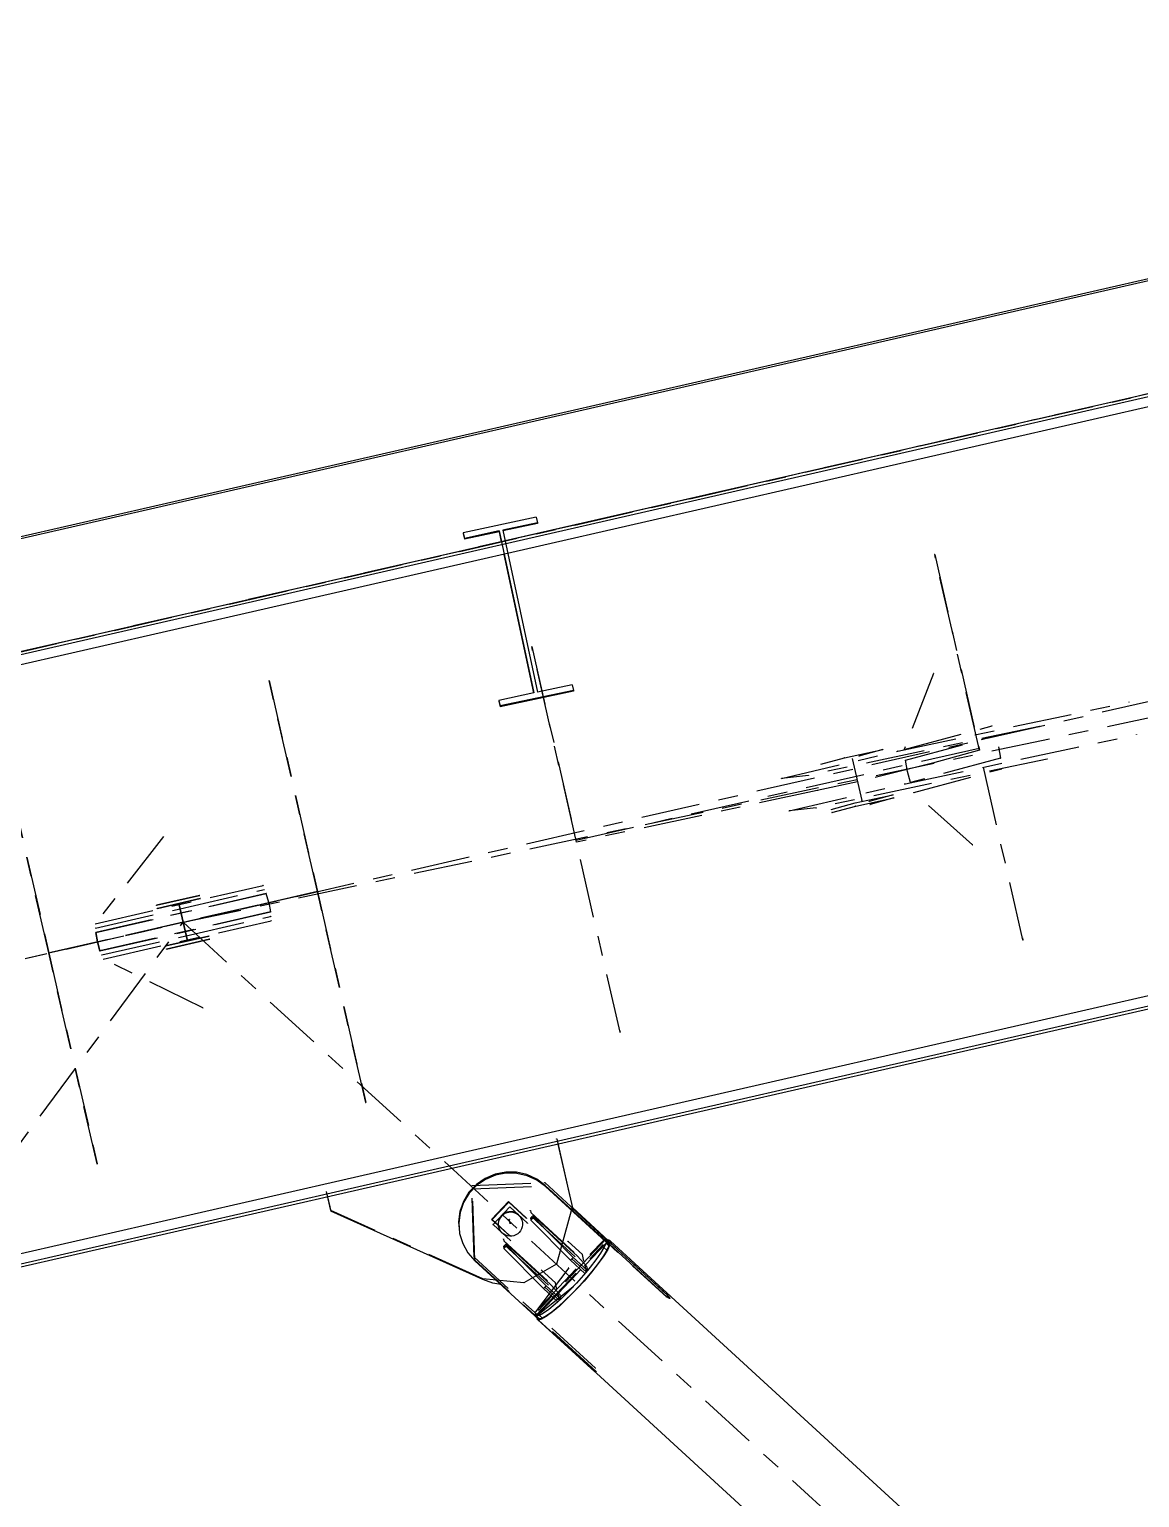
# Model space of a CAD drawing. Header units: millimetres. Extents: x 2368 to 8313, y 7493 to 11698.
# Drawn here: x 3732.8 to 3789.2, y 11277.5 to 11352.2 of the extents above; entities that cross this region are included whole.
import ezdxf

# ---------------------------------------------------------------- set-up
doc = ezdxf.new("R2010")
doc.units = ezdxf.units.MM
doc.linetypes.add('XKITLINE00', pattern=[0])
doc.linetypes.add('XKITLINE03', pattern=[6, 3, -1, 1, -1])

msp = doc.modelspace()

# ---------------------------------------------------------------- linework, layer by layer
at = {"color": 8, "linetype": 'XKITLINE00'}
for p, q in [((3844.9988, 11352.1572), (3519.4171, 11277.6421)), ((3845.0211, 11352.0597), (3519.4394, 11277.5446)), ((3846.3036, 11346.4563), (3520.7218, 11271.9411)), ((3846.4162, 11345.9641), (3520.8344, 11271.449)), ((3814.1399, 11339.2472), (3756.9442, 11326.157)), ((3758.5323, 11327.3677), (3754.8162, 11326.5736)), ((3758.5323, 11327.3677), (3758.5933, 11327.0821)), ((3754.8162, 11326.5736), (3754.8772, 11326.288)), ((3754.8162, 11326.5736), (3754.8162, 11326.5324)), ((3754.8246, 11326.5342), (3754.8162, 11326.5324)), ((3754.8162, 11326.5324), (3754.8772, 11326.2469)), ((3756.6434, 11326.6654), (3754.8772, 11326.288)), ((3756.6434, 11326.6242), (3754.8772, 11326.2469)), ((3756.6434, 11326.6654), (3758.4017, 11318.4338)), ((3756.6434, 11326.6654), (3756.6434, 11326.6242)), ((3756.6434, 11326.6242), (3756.7526, 11326.1131)), ((3758.5933, 11327.0821), (3756.8272, 11326.7047)), ((3756.8272, 11326.7047), (3758.5856, 11318.4731)), ((3758.5933, 11327.0407), (3756.8356, 11326.6652)), ((3758.5933, 11327.0821), (3758.5933, 11327.0407)), ((3756.7609, 11326.115), (3698.3946, 11312.7569)), ((3754.8772, 11326.288), (3754.8772, 11326.2469)), ((3756.8891, 11325.4743), (3758.3938, 11318.4322)), ((3758.4017, 11318.4338), (3756.6356, 11318.0565)), ((3760.4127, 11318.5649), (3756.6966, 11317.7709)), ((3760.4127, 11318.5262), (3756.6966, 11317.7324)), ((3760.3517, 11318.8505), (3758.5856, 11318.4731)), ((3760.3517, 11318.8505), (3760.4127, 11318.5649)), ((3760.4127, 11318.5649), (3760.4127, 11318.5262)), ((3852.9248, 11317.5259), (3527.3431, 11243.0107)), ((3756.6356, 11318.0565), (3756.6966, 11317.7709)), ((3756.6356, 11318.0565), (3756.6356, 11318.0179)), ((3756.6434, 11318.0196), (3756.6356, 11318.0179)), ((3756.6356, 11318.0179), (3756.6966, 11317.7324)), ((3756.6966, 11317.7709), (3756.6966, 11317.7324)), ((3853.0375, 11317.0337), (3527.4557, 11242.5185)), ((3853.0706, 11316.8891), (3610.9049, 11261.4652)), ((3759.6272, 11295.5029), (3760.3688, 11292.2626)), ((3755.9339, 11293.7649), (3755.4844, 11293.4543)), ((3755.9461, 11293.7096), (3755.4966, 11293.399)), ((3756.4384, 11293.9773), (3755.9339, 11293.7649)), ((3756.4506, 11293.9219), (3755.9461, 11293.7096)), ((3756.976, 11294.0821), (3756.4384, 11293.9773)), ((3756.9882, 11294.0268), (3756.4506, 11293.9219)), ((3757.5231, 11294.0749), (3756.976, 11294.0821)), ((3757.5353, 11294.0196), (3756.9882, 11294.0268)), ((3758.056, 11293.9559), (3757.5231, 11294.0749)), ((3758.0681, 11293.9006), (3757.5353, 11294.0196)), ((3758.5511, 11293.7304), (3758.056, 11293.9559)), ((3758.5633, 11293.6751), (3758.0681, 11293.9006)), ((3758.5511, 11293.7304), (3758.5633, 11293.6751)), ((3758.987, 11293.4082), (3758.5511, 11293.7304)), ((3758.9992, 11293.3528), (3758.5633, 11293.6751)), ((3747.9296, 11292.8257), (3748.0962, 11292.098)), ((3755.1098, 11293.0591), (3754.8262, 11292.5966)), ((3755.122, 11293.0038), (3754.8384, 11292.5413)), ((3755.4844, 11293.4543), (3755.1098, 11293.0591)), ((3755.4966, 11293.399), (3755.122, 11293.0038)), ((3758.987, 11293.4082), (3758.9992, 11293.3528)), ((3762.2721, 11290.3978), (3758.987, 11293.4082)), ((3762.2474, 11290.3763), (3758.9992, 11293.3528)), ((3755.819, 11288.6239), (3748.0962, 11292.098)), ((3754.6462, 11292.0869), (3754.5776, 11291.5523)), ((3754.8262, 11292.5966), (3754.6462, 11292.0869)), ((3754.8384, 11292.5413), (3754.6584, 11292.0316)), ((3757.1337, 11292.067), (3757.028, 11292.0445)), ((3757.2416, 11292.0711), (3757.1337, 11292.067)), ((3757.3485, 11292.0568), (3757.2416, 11292.0711)), ((3762.1987, 11290.5975), (3760.3654, 11292.2775)), ((3760.3688, 11292.2626), (3760.3874, 11292.1249)), ((3762.0675, 11290.6736), (3760.3738, 11292.2256)), ((3754.5776, 11291.5523), (3754.6233, 11291.0162)), ((3754.6584, 11292.0316), (3754.5897, 11291.497)), ((3754.5897, 11291.497), (3754.6355, 11290.9609)), ((3756.6039, 11291.5971), (3756.5885, 11291.4919)), ((3756.5885, 11291.4919), (3756.5919, 11291.3857)), ((3756.6104, 11291.5676), (3756.595, 11291.4624)), ((3756.595, 11291.4624), (3756.5984, 11291.3562)), ((3756.5984, 11291.3562), (3756.6204, 11291.2524)), ((3756.6376, 11291.6983), (3756.6039, 11291.5971)), ((3756.6441, 11291.6688), (3756.6104, 11291.5676)), ((3756.6887, 11291.7923), (3756.6376, 11291.6983)), ((3756.6952, 11291.7628), (3756.6441, 11291.6688)), ((3756.7555, 11291.8762), (3756.6887, 11291.7923)), ((3756.762, 11291.8467), (3756.6952, 11291.7628)), ((3756.836, 11291.9476), (3756.7555, 11291.8762)), ((3756.7555, 11291.8762), (3756.762, 11291.8467)), ((3756.8425, 11291.9181), (3756.762, 11291.8467)), ((3756.9277, 11292.0043), (3756.836, 11291.9476)), ((3756.9342, 11291.9748), (3756.8425, 11291.9181)), ((3757.028, 11292.0445), (3756.9277, 11292.0043)), ((3757.0345, 11292.015), (3756.9342, 11291.9748)), ((3757.1402, 11292.0375), (3757.0345, 11292.015)), ((3757.2481, 11292.0416), (3757.1402, 11292.0375)), ((3757.355, 11292.0273), (3757.2481, 11292.0416)), ((3757.4511, 11292.0243), (3757.3485, 11292.0568)), ((3757.4576, 11291.9948), (3757.355, 11292.0273)), ((3757.5463, 11291.9749), (3757.4511, 11292.0243)), ((3757.5528, 11291.9454), (3757.4576, 11291.9948)), ((3757.6311, 11291.9098), (3757.5463, 11291.9749)), ((3757.6376, 11291.8803), (3757.5528, 11291.9454)), ((3757.6311, 11291.9098), (3757.6376, 11291.8803)), ((3757.6311, 11291.9098), (3757.7031, 11291.8311)), ((3757.6376, 11291.8803), (3757.7096, 11291.8016)), ((3757.7031, 11291.8311), (3757.76, 11291.7413)), ((3757.7096, 11291.8016), (3757.7665, 11291.7118)), ((3757.76, 11291.7413), (3757.8001, 11291.643)), ((3757.7665, 11291.7118), (3757.8066, 11291.6135)), ((3757.8001, 11291.643), (3757.8066, 11291.6135)), ((3757.8066, 11291.6135), (3757.8286, 11291.5097)), ((3757.832, 11291.4035), (3757.8166, 11291.2983)), ((3757.8286, 11291.5097), (3757.832, 11291.4035)), ((3758.3673, 11291.8824), (3758.2305, 11291.7381)), ((3758.2305, 11291.7381), (3758.2508, 11291.6459)), ((3758.3876, 11291.7902), (3758.2508, 11291.6459)), ((3758.2508, 11291.6459), (3760.2701, 11289.6043)), ((3760.6251, 11289.8135), (3758.3673, 11291.8824)), ((3758.3673, 11291.8824), (3758.3876, 11291.7902)), ((3758.3876, 11291.7902), (3760.4069, 11289.7486)), ((3754.6233, 11291.0162), (3754.6355, 11290.9609)), ((3754.6355, 11290.9609), (3754.7936, 11290.4467)), ((3756.6204, 11291.2524), (3756.6605, 11291.1541)), ((3756.6605, 11291.1541), (3756.7174, 11291.0643)), ((3756.7174, 11291.0643), (3756.7894, 11290.9856)), ((3756.8742, 11290.9205), (3756.7894, 11290.9856)), ((3756.9694, 11290.8711), (3756.8742, 11290.9205)), ((3757.072, 11290.8386), (3756.9694, 11290.8711)), ((3757.1789, 11290.8243), (3757.072, 11290.8386)), ((3757.2868, 11290.8284), (3757.1789, 11290.8243)), ((3757.3925, 11290.8509), (3757.2868, 11290.8284)), ((3757.4928, 11290.8911), (3757.3925, 11290.8509)), ((3757.5845, 11290.9478), (3757.4928, 11290.8911)), ((3757.6651, 11291.0192), (3757.5845, 11290.9478)), ((3757.7318, 11291.1031), (3757.6651, 11291.0192)), ((3757.7829, 11291.1971), (3757.7318, 11291.1031)), ((3757.8166, 11291.2983), (3757.7829, 11291.1971)), ((3762.0763, 11290.6828), (3762.0227, 11290.6263)), ((3762.222, 11290.5494), (3762.0763, 11290.6828)), ((3762.0763, 11290.6828), (3762.0897, 11290.6652)), ((3762.0991, 11290.5796), (3762.0888, 11290.5688)), ((3762.2353, 11290.5317), (3762.0897, 11290.6652)), ((3762.0897, 11290.6652), (3762.0979, 11290.642)), ((3762.0979, 11290.642), (3762.1011, 11290.6135)), ((3762.1011, 11290.6135), (3762.0991, 11290.5796)), ((3762.2447, 11290.4461), (3762.0991, 11290.5796)), ((3762.2467, 11290.48), (3762.1011, 11290.6135)), ((3762.2233, 11290.628), (3762.1775, 11290.6169)), ((3762.2233, 11290.628), (3762.1979, 11290.6012)), ((3762.1987, 11290.5975), (3762.2024, 11290.5808)), ((3762.2288, 11290.5566), (3762.2024, 11290.5808)), ((3762.2654, 11290.5951), (3762.222, 11290.5494)), ((3762.2625, 11290.5921), (3762.2233, 11290.628)), ((3762.2983, 11290.5663), (3762.2654, 11290.5951)), ((3754.7936, 11290.4467), (3755.0572, 11289.9769)), ((3755.0572, 11289.9769), (3755.4148, 11289.5721)), ((3756.9992, 11290.4393), (3756.8624, 11290.295)), ((3756.8624, 11290.295), (3756.8827, 11290.2029)), ((3757.0195, 11290.3472), (3756.8827, 11290.2029)), ((3756.8827, 11290.2029), (3758.902, 11288.1612)), ((3759.257, 11288.3704), (3756.9992, 11290.4393)), ((3756.9992, 11290.4393), (3757.0195, 11290.3472)), ((3757.0195, 11290.3472), (3759.0388, 11288.3055)), ((3762.0726, 11290.4745), (3761.0255, 11289.3699)), ((3761.7966, 11289.9613), (3761.5596, 11289.621)), ((3761.9601, 11289.8227), (3761.6819, 11289.4311)), ((3761.9422, 11289.8278), (3761.7053, 11289.4875)), ((3761.97, 11290.2498), (3761.7966, 11289.9613)), ((3762.1157, 11290.1163), (3761.9422, 11289.8278)), ((3762.1615, 11290.1528), (3761.9601, 11289.8227)), ((3762.0726, 11290.4745), (3761.97, 11290.2498)), ((3762.1157, 11290.1163), (3761.97, 11290.2498)), ((3762.2183, 11290.341), (3762.0726, 11290.4745)), ((3762.2183, 11290.341), (3762.1157, 11290.1163)), ((3762.2737, 11290.3994), (3762.1615, 11290.1528)), ((3762.2474, 11290.3763), (3762.216, 11290.3431)), ((3762.2737, 11290.3994), (3762.2183, 11290.341)), ((3762.222, 11290.5494), (3762.2353, 11290.5317)), ((3762.2881, 11290.4919), (3762.2344, 11290.4353)), ((3762.2447, 11290.4461), (3762.2344, 11290.4353)), ((3762.2353, 11290.5317), (3762.2436, 11290.5085)), ((3762.2436, 11290.5085), (3762.2467, 11290.48)), ((3762.2438, 11290.3929), (3762.2474, 11290.3763)), ((3762.2565, 11290.3813), (3762.2438, 11290.3929)), ((3762.2467, 11290.48), (3762.2447, 11290.4461)), ((3765.1869, 11287.7298), (3762.2737, 11290.3994)), ((3762.2983, 11290.5663), (3762.2881, 11290.4919)), ((3765.2013, 11287.8223), (3762.2881, 11290.4919)), ((3812.216, 11244.8236), (3762.2983, 11290.5663)), ((3758.663, 11286.5955), (3755.4148, 11289.5721)), ((3760.7932, 11289.1249), (3759.6574, 11287.9269)), ((3760.4069, 11289.7486), (3760.2701, 11289.6043)), ((3760.9984, 11288.9369), (3760.2701, 11289.6043)), ((3761.1352, 11289.0812), (3760.4069, 11289.7486)), ((3760.6251, 11289.8135), (3761.0864, 11289.3024)), ((3761.1352, 11289.0812), (3760.9984, 11288.9369)), ((3761.4148, 11289.1098), (3761.083, 11288.7105)), ((3761.0864, 11289.3024), (3761.1352, 11289.0812)), ((3761.2691, 11289.2433), (3761.135, 11289.0819)), ((3761.5596, 11289.621), (3761.2691, 11289.2433)), ((3761.6819, 11289.4311), (3761.3411, 11288.9977)), ((3761.7053, 11289.4875), (3761.4148, 11289.1098)), ((3756.3256, 11288.4444), (3755.819, 11288.6239)), ((3756.7223, 11288.3739), (3756.3256, 11288.4444)), ((3759.257, 11288.3704), (3759.7183, 11287.8594)), ((3760.5781, 11288.4399), (3760.2065, 11288.048)), ((3760.9546, 11288.5441), (3760.5418, 11288.0932)), ((3760.9373, 11288.844), (3760.5781, 11288.4399)), ((3761.083, 11288.7105), (3760.7237, 11288.3064)), ((3761.129, 11289.0746), (3760.9373, 11288.844)), ((3761.3411, 11288.9977), (3760.9546, 11288.5441)), ((3759.4251, 11287.6818), (3758.5482, 11286.7569)), ((3759.0388, 11288.3055), (3758.902, 11288.1612)), ((3759.6303, 11287.4938), (3758.902, 11288.1612)), ((3759.7671, 11287.6381), (3759.0388, 11288.3055)), ((3759.7671, 11287.6381), (3759.6303, 11287.4938)), ((3759.8383, 11287.6848), (3759.6365, 11287.5004)), ((3759.7183, 11287.8594), (3759.7671, 11287.6381)), ((3760.1235, 11287.6675), (3759.7205, 11287.2884)), ((3760.2065, 11288.048), (3759.8383, 11287.6848)), ((3760.3522, 11287.9146), (3759.984, 11287.5513)), ((3760.5418, 11288.0932), (3760.1235, 11287.6675)), ((3760.7237, 11288.3064), (3760.3522, 11287.9146)), ((3765.2013, 11287.8223), (3765.1477, 11287.7658)), ((3765.2393, 11287.785), (3765.1869, 11287.7298)), ((3765.2277, 11287.7003), (3765.1869, 11287.7298)), ((3765.2393, 11287.785), (3765.2013, 11287.8223)), ((3765.2629, 11287.6739), (3765.2277, 11287.7003)), ((3765.2393, 11287.785), (3765.2729, 11287.747)), ((3765.2917, 11287.6588), (3765.2629, 11287.6739)), ((3765.2729, 11287.747), (3765.2989, 11287.7119)), ((3765.311, 11287.6553), (3765.2917, 11287.6588)), ((3765.2989, 11287.7119), (3765.3148, 11287.6832)), ((3765.319, 11287.6637), (3765.311, 11287.6553)), ((3765.3148, 11287.6832), (3765.319, 11287.6637)), ((3758.9036, 11286.9098), (3758.6924, 11286.7927)), ((3759.1729, 11287.1035), (3758.9036, 11286.9098)), ((3759.3533, 11286.9749), (3759.04, 11286.7427)), ((3759.3185, 11286.97), (3759.0493, 11286.7764)), ((3759.4889, 11287.3655), (3759.1729, 11287.1035)), ((3759.6345, 11287.232), (3759.3185, 11286.97)), ((3759.7205, 11287.2884), (3759.3533, 11286.9749)), ((3759.6298, 11287.4943), (3759.4889, 11287.3655)), ((3759.984, 11287.5513), (3759.6345, 11287.232)), ((3758.6924, 11286.7927), (3758.5482, 11286.7569)), ((3758.6938, 11286.6234), (3758.5482, 11286.7569)), ((3758.5707, 11286.6801), (3758.5634, 11286.6267)), ((3758.5964, 11286.5979), (3758.5634, 11286.6267)), ((3758.6262, 11286.6293), (3758.5964, 11286.5979)), ((3761.5096, 11283.9283), (3758.5964, 11286.5979)), ((3758.6938, 11286.6234), (3758.6384, 11286.565)), ((3758.7965, 11286.6034), (3758.6384, 11286.565)), ((3761.5517, 11283.8954), (3758.6384, 11286.565)), ((3758.6915, 11286.6255), (3758.663, 11286.5955)), ((3758.6721, 11286.6005), (3758.6698, 11286.6026)), ((3758.8381, 11286.6592), (3758.6924, 11286.7927)), ((3758.8381, 11286.6592), (3758.6938, 11286.6234)), ((3759.04, 11286.7427), (3758.7965, 11286.6034)), ((3759.0493, 11286.7764), (3758.8381, 11286.6592)), ((3761.5125, 11283.9313), (3761.5096, 11283.9283)), ((3761.5488, 11283.8924), (3761.5096, 11283.9283)), ((3761.5496, 11283.8932), (3761.5488, 11283.8924)), ((3761.5862, 11283.8583), (3761.5488, 11283.8924)), ((3761.5517, 11283.8954), (3761.5864, 11283.8595)), ((3805.5311, 11243.5874), (3761.5854, 11283.8575)), ((3805.5311, 11243.5873), (3761.5854, 11283.8574))]:
    msp.add_line(p, q, dxfattribs=at)
at = {"color": 8, "linetype": 'XKITLINE03'}
for p, q in [((3520.6886, 11272.0857), (3846.2704, 11346.6009)), ((3846.2705, 11346.6009), (3520.6887, 11272.0857)), ((3740.5881, 11306.7796), (3904.5882, 11341.528)), ((3524.0887, 11257.2298), (3849.6704, 11331.745)), ((3524.0888, 11257.2298), (3849.6705, 11331.745)), ((3778.7941, 11325.3711), (3778.7713, 11325.4709)), ((3778.7713, 11325.4709), (3781.0229, 11315.633)), ((3781.0457, 11315.5331), (3778.7941, 11325.3711)), ((3758.3234, 11320.686), (3758.3006, 11320.7859)), ((3758.3006, 11320.7859), (3760.5522, 11310.9479)), ((3760.575, 11310.848), (3758.3234, 11320.686)), ((3744.9576, 11319.0643), (3744.9576, 11319.0643)), ((3744.9576, 11319.0643), (3747.4117, 11308.3416)), ((3747.4117, 11308.3414), (3744.9576, 11319.0641)), ((3744.9576, 11319.0641), (3744.9576, 11319.0641)), ((3744.9576, 11319.0641), (3747.4117, 11308.3414)), ((3778.705, 11319.4229), (3777.2179, 11315.551)), ((3758.5547, 11318.1293), (3758.5547, 11318.1679)), ((3776.9056, 11315.4793), (3788.647, 11317.9671)), ((3784.1035, 11316.7318), (3772.3622, 11314.2441)), ((3777.2179, 11315.551), (3781.6863, 11316.7658)), ((3731.3104, 11315.9409), (3733.7645, 11305.2182)), ((3733.7645, 11305.218), (3731.3104, 11315.9407)), ((3731.3104, 11315.9407), (3733.7645, 11305.218)), ((3777.2843, 11315.0101), (3781.8609, 11316.2544)), ((3777.2848, 11313.8227), (3789.0261, 11316.3105)), ((3760.552, 11310.9484), (3781.0228, 11315.6335)), ((3770.9957, 11314.0908), (3776.9056, 11315.4793)), ((3774.197, 11315.1425), (3776.1318, 11315.5525)), ((3776.1318, 11315.5525), (3774.9236, 11315.224)), ((3781.0456, 11315.5336), (3778.6614, 11314.8595)), ((3781.0228, 11315.6335), (3781.0456, 11315.5336)), ((3783.2547, 11305.8816), (3781.0457, 11315.5331)), ((3782.0098, 11315.6945), (3782.1195, 11315.1239)), ((3784.4827, 11315.0752), (3772.7413, 11312.5874)), ((3772.9888, 11314.814), (3774.197, 11315.1425)), ((3774.5781, 11315.1053), (3775.0688, 11312.9614)), ((3778.6614, 11314.8595), (3774.8486, 11313.9235)), ((3777.394, 11314.4396), (3777.2843, 11315.0101)), ((3782.1195, 11315.1239), (3777.543, 11313.8797)), ((3777.7175, 11313.3682), (3782.1858, 11314.583)), ((3772.3622, 11314.2441), (3770.9957, 11314.0908)), ((3771.3749, 11312.4342), (3777.2848, 11313.8227)), ((3774.8486, 11313.9235), (3772.8037, 11313.4695)), ((3777.543, 11313.8797), (3777.394, 11314.4396)), ((3772.8037, 11313.4695), (3760.5749, 11310.8485)), ((3774.7233, 11312.8427), (3776.6581, 11313.2527)), ((3774.759, 11312.6868), (3776.6938, 11313.0968)), ((3776.6581, 11313.2527), (3775.45, 11312.9242)), ((3776.6938, 11313.0968), (3775.4857, 11312.7683)), ((3780.6988, 11310.7111), (3777.7175, 11313.3682)), ((3772.7413, 11312.5874), (3771.3749, 11312.4342)), ((3773.5151, 11312.5143), (3774.7233, 11312.8427)), ((3773.5508, 11312.3584), (3774.759, 11312.6868)), ((3739.5908, 11311.1372), (3736.119, 11306.7008)), ((3739.5908, 11311.1371), (3736.119, 11306.7007)), ((3762.7839, 11301.1965), (3760.575, 11310.848)), ((3736.119, 11306.7008), (3744.6468, 11308.6525)), ((3736.119, 11306.7007), (3744.6468, 11308.6524)), ((3733.7645, 11305.2182), (3747.4117, 11308.3416)), ((3733.7645, 11305.218), (3747.4117, 11308.3414)), ((3744.813, 11308.2392), (3736.1491, 11306.2563)), ((3736.1491, 11306.2562), (3744.8132, 11308.2391)), ((3739.242, 11307.6413), (3741.4255, 11308.141)), ((3741.4255, 11308.141), (3739.242, 11307.6413)), ((3739.2777, 11307.4853), (3741.4612, 11307.985)), ((3741.4612, 11307.985), (3739.2777, 11307.4853)), ((3739.2777, 11307.4851), (3741.4612, 11307.9849)), ((3741.4612, 11307.9849), (3739.2777, 11307.4851)), ((3740.4319, 11307.4622), (3744.721, 11308.4439)), ((3740.4319, 11307.462), (3744.721, 11308.4437)), ((3741.4255, 11308.141), (3741.4255, 11308.141)), ((3741.4612, 11307.985), (3741.4612, 11307.985)), ((3741.4612, 11307.9849), (3741.4612, 11307.9849)), ((3747.4117, 11308.3416), (3744.3929, 11307.6507)), ((3747.4117, 11308.3414), (3744.3929, 11307.6505)), ((3744.721, 11308.4439), (3744.721, 11308.4438)), ((3744.721, 11308.4437), (3744.721, 11308.4437)), ((3744.9454, 11307.7771), (3744.813, 11308.2392)), ((3744.9454, 11307.777), (3745.0272, 11307.3033)), ((3747.4117, 11308.3416), (3749.8658, 11297.6188)), ((3749.8658, 11297.6188), (3747.4117, 11308.3416)), ((3747.4117, 11308.3416), (3747.4117, 11308.3416)), ((3749.8658, 11297.6186), (3747.4117, 11308.3414)), ((3747.4117, 11308.3414), (3747.4117, 11308.3414)), ((3736.1428, 11306.4806), (3740.4319, 11307.4622)), ((3736.1428, 11306.4804), (3740.4319, 11307.462)), ((3736.3632, 11305.3205), (3745.0273, 11307.3035)), ((3745.0272, 11307.3033), (3736.3633, 11305.3204)), ((3740.7889, 11305.9026), (3740.3873, 11307.6572)), ((3740.3873, 11307.657), (3740.7889, 11305.9024)), ((3744.3929, 11307.6507), (3740.5881, 11306.7799)), ((3744.3929, 11307.6505), (3740.5881, 11306.7797)), ((3740.7443, 11306.0975), (3745.0334, 11307.0791)), ((3740.7443, 11306.0973), (3745.0334, 11307.079)), ((3745.0334, 11307.0791), (3745.0334, 11307.0791)), ((3745.0334, 11307.079), (3745.0334, 11307.079)), ((3576.5882, 11269.2452), (3740.5881, 11306.7796)), ((3658.5881, 11195.4966), (3740.5881, 11306.7796)), ((3658.5882, 11195.4966), (3740.5882, 11306.7796)), ((3736.1428, 11306.4805), (3736.1428, 11306.4806)), ((3736.1428, 11306.4805), (3736.1428, 11306.4804)), ((3736.1491, 11306.2563), (3736.2308, 11305.7826)), ((3736.2308, 11305.7825), (3736.1491, 11306.2562)), ((3736.5295, 11304.9072), (3745.0573, 11306.8589)), ((3736.5295, 11304.907), (3745.0573, 11306.8588)), ((3740.5881, 11306.7799), (3736.7833, 11305.9091)), ((3740.5881, 11306.7797), (3736.7833, 11305.9089)), ((3740.5881, 11306.7796), (3740.5881, 11306.7799)), ((3740.5881, 11306.7796), (3822.5881, 11231.638)), ((3740.5882, 11306.7796), (3822.5882, 11231.638)), ((3736.7833, 11305.9091), (3733.7645, 11305.2182)), ((3736.7833, 11305.9089), (3733.7645, 11305.218)), ((3736.2308, 11305.7826), (3736.3632, 11305.3205)), ((3736.3633, 11305.3204), (3736.2308, 11305.7825)), ((3736.4552, 11305.1159), (3740.7443, 11306.0975)), ((3736.4552, 11305.1157), (3740.7443, 11306.0973)), ((3739.715, 11305.5747), (3741.8985, 11306.0744)), ((3741.8985, 11306.0744), (3739.715, 11305.5747)), ((3739.715, 11305.5745), (3741.8985, 11306.0743)), ((3741.8985, 11306.0743), (3739.715, 11305.5745)), ((3739.7507, 11305.4186), (3741.9342, 11305.9183)), ((3741.9342, 11305.9183), (3739.7507, 11305.4186)), ((3741.8985, 11306.0744), (3741.8985, 11306.0744)), ((3741.8985, 11306.0743), (3741.8985, 11306.0743)), ((3741.9342, 11305.9183), (3741.9342, 11305.9183)), ((3783.2318, 11305.9814), (3783.2547, 11305.8816)), ((3733.7645, 11305.2182), (3736.2186, 11294.4954)), ((3736.2186, 11294.4955), (3733.7645, 11305.2182)), ((3736.2186, 11294.4952), (3733.7645, 11305.218)), ((3736.4552, 11305.1158), (3736.4552, 11305.1159)), ((3736.4552, 11305.1157), (3736.4552, 11305.1157)), ((3741.5853, 11302.4225), (3736.5295, 11304.9072)), ((3741.5853, 11302.4224), (3736.5295, 11304.907)), ((3762.7611, 11301.2963), (3762.7839, 11301.1965)), ((3749.8658, 11297.6188), (3749.8658, 11297.6188)), ((3749.8658, 11297.6186), (3749.8658, 11297.6186)), ((3759.5672, 11295.7659), (3760.3606, 11292.2995)), ((3759.5673, 11295.7659), (3760.3607, 11292.2995)), ((3736.2186, 11294.4954), (3736.2186, 11294.4955)), ((3736.2186, 11294.4952), (3736.2186, 11294.4952)), ((3748.088, 11292.1348), (3747.8689, 11293.0921)), ((3748.0881, 11292.1348), (3747.869, 11293.0921)), ((3755.2561, 11293.4046), (3758.9565, 11293.5464)), ((3755.3721, 11289.7656), (3755.2561, 11293.4046)), ((3755.2562, 11293.4046), (3758.9565, 11293.5464)), ((3755.3721, 11289.7656), (3755.2562, 11293.4046)), ((3755.2927, 11293.2387), (3758.9931, 11293.3805)), ((3755.2927, 11293.2387), (3758.993, 11293.3805)), ((3755.4087, 11289.5997), (3755.2927, 11293.2387)), ((3755.4086, 11289.5997), (3755.2927, 11293.2387)), ((3758.9565, 11293.5464), (3765.118, 11287.9003)), ((3758.9565, 11293.5464), (3765.1179, 11287.9003)), ((3758.993, 11293.3805), (3765.1545, 11287.7344)), ((3758.9931, 11293.3805), (3765.1546, 11287.7344)), ((3755.8108, 11288.6607), (3748.088, 11292.1348)), ((3755.8108, 11288.6607), (3748.0881, 11292.1348)), ((3756.2728, 11291.6944), (3757.121, 11292.5891)), ((3756.2728, 11291.6944), (3757.1211, 11292.5891)), ((3756.2793, 11291.6649), (3757.1275, 11292.5596)), ((3756.2793, 11291.6649), (3757.1276, 11292.5596)), ((3756.3345, 11291.4141), (3757.1827, 11292.3088)), ((3756.3346, 11291.4141), (3757.1828, 11292.3088)), ((3757.121, 11292.5891), (3758.0241, 11291.7615)), ((3757.1211, 11292.5891), (3758.0242, 11291.7615)), ((3757.1275, 11292.5596), (3758.0306, 11291.732)), ((3757.1276, 11292.5596), (3758.0307, 11291.732)), ((3757.1827, 11292.3088), (3758.0858, 11291.4813)), ((3757.1828, 11292.3088), (3758.0859, 11291.4813)), ((3758.2298, 11292.1237), (3758.2501, 11292.0315)), ((3758.2298, 11292.1237), (3758.2501, 11292.0315)), ((3760.3606, 11292.2995), (3759.5542, 11289.3998)), ((3760.3607, 11292.2995), (3759.5542, 11289.3998)), ((3757.1759, 11290.8668), (3756.2728, 11291.6944)), ((3757.1759, 11290.8668), (3756.2728, 11291.6944)), ((3757.1824, 11290.8373), (3756.2793, 11291.6649)), ((3757.1824, 11290.8373), (3756.2793, 11291.6649)), ((3757.2376, 11290.5866), (3756.3345, 11291.4141)), ((3757.2377, 11290.5866), (3756.3346, 11291.4141)), ((3757.207, 11291.4625), (3757.1582, 11291.6837)), ((3757.2069, 11291.4625), (3757.1582, 11291.6837)), ((3758.2501, 11292.0315), (3760.9448, 11289.5621)), ((3758.2501, 11292.0315), (3760.9449, 11289.5621)), ((3758.3191, 11291.7181), (3758.2988, 11291.8102)), ((3758.2988, 11291.8102), (3760.9936, 11289.3409)), ((3758.3192, 11291.7181), (3758.2989, 11291.8102)), ((3758.2989, 11291.8102), (3760.9936, 11289.3409)), ((3756.8617, 11290.6806), (3756.882, 11290.5884)), ((3756.8617, 11290.6806), (3756.882, 11290.5884)), ((3756.882, 11290.5884), (3759.5767, 11288.1191)), ((3756.882, 11290.5884), (3759.5768, 11288.1191)), ((3762.0763, 11290.6828), (3758.4713, 11286.8804)), ((3762.0762, 11290.6828), (3758.4713, 11286.8804)), ((3758.494, 11286.7771), (3762.099, 11290.5796)), ((3758.4941, 11286.7771), (3762.0991, 11290.5796)), ((3758.4977, 11286.9855), (3762.0222, 11290.7031)), ((3758.4978, 11286.9855), (3762.0223, 11290.7031)), ((3762.0979, 11290.642), (3762.0762, 11290.6828)), ((3762.0979, 11290.642), (3762.0763, 11290.6828)), ((3756.951, 11290.275), (3756.9307, 11290.3672)), ((3756.9307, 11290.3672), (3759.6255, 11287.8978)), ((3756.9511, 11290.275), (3756.9308, 11290.3672)), ((3756.9308, 11290.3672), (3759.6255, 11287.8978)), ((3758.5481, 11286.7569), (3762.0726, 11290.4745)), ((3758.5482, 11286.7569), (3762.0726, 11290.4745)), ((3760.8717, 11289.894), (3760.1434, 11290.5614)), ((3760.8717, 11289.894), (3760.1434, 11290.5614)), ((3760.9448, 11289.5621), (3760.8717, 11289.894)), ((3760.9449, 11289.5621), (3760.8717, 11289.894)), ((3761.5336, 11284.1195), (3755.3721, 11289.7656)), ((3761.5335, 11284.1195), (3755.3721, 11289.7656)), ((3761.5701, 11283.9536), (3755.4086, 11289.5997)), ((3761.5702, 11283.9536), (3755.4087, 11289.5997)), ((3759.5542, 11289.3998), (3757.8948, 11288.4556)), ((3759.5542, 11289.3998), (3757.8949, 11288.4556)), ((3760.1775, 11289.2186), (3758.4977, 11286.9855)), ((3760.1775, 11289.2186), (3758.4978, 11286.9855)), ((3759.5036, 11288.451), (3758.7753, 11289.1183)), ((3759.5036, 11288.451), (3758.7753, 11289.1183)), ((3761.0667, 11289.009), (3760.3384, 11289.6764)), ((3761.0668, 11289.009), (3760.3385, 11289.6764)), ((3760.9936, 11289.3409), (3761.0667, 11289.009)), ((3760.9936, 11289.3409), (3761.0668, 11289.009)), ((3757.8948, 11288.4556), (3755.8108, 11288.6607)), ((3757.8949, 11288.4556), (3755.8108, 11288.6607)), ((3759.5767, 11288.1191), (3759.5036, 11288.451)), ((3759.5768, 11288.1191), (3759.5036, 11288.451)), ((3760.3928, 11288.2414), (3758.5481, 11286.7569)), ((3760.3929, 11288.2414), (3758.5482, 11286.7569)), ((3759.6986, 11287.566), (3758.9703, 11288.2334)), ((3759.6987, 11287.566), (3758.9704, 11288.2334)), ((3759.6255, 11287.8978), (3759.6987, 11287.566)), ((3759.6255, 11287.8978), (3759.6986, 11287.566)), ((3758.4713, 11286.8804), (3758.4725, 11286.8179)), ((3758.4713, 11286.8804), (3758.4724, 11286.8179)), ((3758.4724, 11286.8179), (3758.494, 11286.7771)), ((3758.4725, 11286.8179), (3758.4941, 11286.7771))]:
    msp.add_line(p, q, dxfattribs=at)
at = {"color": 8, "linetype": 'XKITLINE00'}
for centre in [(3778.7713, 11325.4709), (3778.7713, 11325.4709), (3778.7941, 11325.3711), (3778.7941, 11325.3711), (3758.3006, 11320.7859), (3758.3006, 11320.7859), (3758.3234, 11320.686), (3758.3234, 11320.686), (3744.9576, 11319.0643), (3744.9576, 11319.0643), (3744.9576, 11319.0641), (3744.9576, 11319.0641), (3744.9576, 11319.0641), (3778.705, 11319.4229), (3758.5547, 11318.1293), (3788.647, 11317.9671), (3781.6863, 11316.7658), (3784.1035, 11316.7318), (3781.8609, 11316.2544), (3789.0261, 11316.3105), (3774.9236, 11315.224), (3776.1318, 11315.5525), (3776.1318, 11315.5525), (3776.9056, 11315.4793), (3776.9056, 11315.4793), (3777.2179, 11315.551), (3777.2179, 11315.551), (3781.0228, 11315.6335), (3781.0228, 11315.6335), (3781.0229, 11315.633), (3781.0456, 11315.5336), (3781.0456, 11315.5336), (3781.0457, 11315.5331), (3781.0457, 11315.5331), (3782.0098, 11315.6945), (3772.9888, 11314.814), (3774.197, 11315.1425), (3774.197, 11315.1425), (3774.5781, 11315.1053), (3777.2843, 11315.0101), (3777.2843, 11315.0101), (3778.6614, 11314.8595), (3778.6614, 11314.8595), (3782.1195, 11315.1239), (3782.1195, 11315.1239), (3782.1858, 11314.583), (3784.4827, 11315.0752), (3770.9957, 11314.0908), (3770.9957, 11314.0908), (3772.3622, 11314.2441), (3772.3622, 11314.2441), (3774.8486, 11313.9235), (3774.8486, 11313.9235), (3777.2848, 11313.8227), (3777.2848, 11313.8227), (3777.394, 11314.4396), (3777.394, 11314.4396), (3777.543, 11313.8797), (3777.543, 11313.8797), (3772.8037, 11313.4695), (3772.8037, 11313.4695), (3775.0688, 11312.9614), (3776.6581, 11313.2527), (3776.6581, 11313.2527), (3776.6938, 11313.0968), (3776.6938, 11313.0968), (3777.7175, 11313.3682), (3777.7175, 11313.3682), (3771.3749, 11312.4342), (3771.3749, 11312.4342), (3772.7413, 11312.5874), (3772.7413, 11312.5874), (3773.5151, 11312.5143), (3773.5508, 11312.3584), (3774.7233, 11312.8427), (3774.7233, 11312.8427), (3774.759, 11312.6868), (3774.759, 11312.6868), (3775.45, 11312.9242), (3775.4857, 11312.7683), (3739.5908, 11311.1372), (3739.5908, 11311.1371), (3760.552, 11310.9484), (3760.5522, 11310.9479), (3760.5749, 11310.8485), (3760.575, 11310.848), (3760.575, 11310.848), (3780.6988, 11310.7111), (3744.6468, 11308.6525), (3744.6468, 11308.6524), (3741.4255, 11308.141), (3741.4255, 11308.141), (3741.4255, 11308.141), (3741.4612, 11307.985), (3741.4612, 11307.985), (3741.4612, 11307.985), (3741.4612, 11307.9849), (3741.4612, 11307.9849), (3741.4612, 11307.9849), (3744.721, 11308.4439), (3744.721, 11308.4439), (3744.721, 11308.4437), (3744.721, 11308.4437), (3744.813, 11308.2392), (3744.813, 11308.2392), (3744.8132, 11308.2391), (3744.9454, 11307.7771), (3744.9454, 11307.777), (3747.4117, 11308.3416), (3747.4117, 11308.3416), (3747.4117, 11308.3416), (3747.4117, 11308.3416), (3747.4117, 11308.3416), (3747.4117, 11308.3416), (3747.4117, 11308.3414), (3747.4117, 11308.3414), (3747.4117, 11308.3414), (3747.4117, 11308.3414), (3747.4117, 11308.3414), (3747.4117, 11308.3414), (3739.242, 11307.6413), (3739.242, 11307.6413), (3739.2777, 11307.4853), (3739.2777, 11307.4853), (3739.2777, 11307.4851), (3739.2777, 11307.4851), (3740.3873, 11307.6572), (3740.3873, 11307.657), (3740.4319, 11307.4622), (3740.4319, 11307.4622), (3740.4319, 11307.462), (3740.4319, 11307.462), (3744.3929, 11307.6507), (3744.3929, 11307.6507), (3744.3929, 11307.6505), (3744.3929, 11307.6505), (3745.0272, 11307.3033), (3745.0272, 11307.3033), (3745.0273, 11307.3035), (3745.0334, 11307.0791), (3745.0334, 11307.0791), (3745.0334, 11307.079), (3745.0334, 11307.079), (3736.119, 11306.7008), (3736.119, 11306.7008), (3736.119, 11306.7007), (3736.119, 11306.7007), (3736.1428, 11306.4806), (3736.1428, 11306.4805), (3736.1428, 11306.4805), (3736.1428, 11306.4804), (3736.1491, 11306.2563), (3736.1491, 11306.2563), (3736.1491, 11306.2562), (3736.1491, 11306.2562), (3740.5881, 11306.7799), (3740.5881, 11306.7799), (3740.5881, 11306.7797), (3740.5881, 11306.7797), (3740.5881, 11306.7796), (3740.5881, 11306.7796), (3740.5881, 11306.7796), (3740.5881, 11306.7796), (3740.5881, 11306.7796), (3740.5882, 11306.7796), (3740.5882, 11306.7796), (3745.0573, 11306.8589), (3745.0573, 11306.8588), (3736.2308, 11305.7826), (3736.2308, 11305.7826), (3736.2308, 11305.7825), (3736.2308, 11305.7825), (3736.7833, 11305.9091), (3736.7833, 11305.9091), (3736.7833, 11305.9089), (3736.7833, 11305.9089), (3739.715, 11305.5747), (3739.715, 11305.5747), (3739.715, 11305.5745), (3739.715, 11305.5745), (3740.7443, 11306.0975), (3740.7443, 11306.0975), (3740.7443, 11306.0973), (3740.7443, 11306.0973), (3740.7889, 11305.9026), (3740.7889, 11305.9024), (3741.8985, 11306.0744), (3741.8985, 11306.0744), (3741.8985, 11306.0744), (3741.8985, 11306.0743), (3741.8985, 11306.0743), (3741.8985, 11306.0743), (3741.9342, 11305.9183), (3741.9342, 11305.9183), (3741.9342, 11305.9183), (3783.2318, 11305.9814), (3783.2547, 11305.8816), (3783.2547, 11305.8816), (3733.7645, 11305.2182), (3733.7645, 11305.2182), (3733.7645, 11305.2182), (3733.7645, 11305.2182), (3733.7645, 11305.2182), (3733.7645, 11305.218), (3733.7645, 11305.218), (3733.7645, 11305.218), (3733.7645, 11305.218), (3733.7645, 11305.218), (3736.3632, 11305.3205), (3736.3632, 11305.3205), (3736.3633, 11305.3204), (3736.3633, 11305.3204), (3736.4552, 11305.1159), (3736.4552, 11305.1158), (3736.4552, 11305.1157), (3736.4552, 11305.1157), (3736.5295, 11304.9072), (3736.5295, 11304.9072), (3736.5295, 11304.907), (3736.5295, 11304.907), (3739.7507, 11305.4186), (3739.7507, 11305.4186), (3741.5853, 11302.4225), (3741.5853, 11302.4224), (3762.7611, 11301.2963), (3762.7839, 11301.1965), (3762.7839, 11301.1965), (3749.8658, 11297.6188), (3749.8658, 11297.6188), (3749.8658, 11297.6188), (3749.8658, 11297.6186), (3749.8658, 11297.6186), (3759.5672, 11295.7659), (3759.5673, 11295.7659), (3736.2186, 11294.4955), (3736.2186, 11294.4954), (3736.2186, 11294.4954), (3736.2186, 11294.4952), (3736.2186, 11294.4952), (3747.8689, 11293.0921), (3747.869, 11293.0921), (3755.2561, 11293.4046), (3755.2561, 11293.4046), (3755.2562, 11293.4046), (3755.2562, 11293.4046), (3755.2927, 11293.2387), (3755.2927, 11293.2387), (3755.2927, 11293.2387), (3755.2927, 11293.2387), (3758.9565, 11293.5464), (3758.9565, 11293.5464), (3758.9565, 11293.5464), (3758.9565, 11293.5464), (3758.993, 11293.3805), (3758.993, 11293.3805), (3758.9931, 11293.3805), (3758.9931, 11293.3805), (3748.088, 11292.1348), (3748.088, 11292.1348), (3748.0881, 11292.1348), (3748.0881, 11292.1348), (3757.121, 11292.5891), (3757.121, 11292.5891), (3757.1211, 11292.5891), (3757.1211, 11292.5891), (3757.1275, 11292.5596), (3757.1275, 11292.5596), (3757.1276, 11292.5596), (3757.1276, 11292.5596), (3757.1827, 11292.3088), (3757.1827, 11292.3088), (3757.1828, 11292.3088), (3757.1828, 11292.3088), (3758.2298, 11292.1237), (3758.2298, 11292.1237), (3760.3606, 11292.2995), (3760.3606, 11292.2995), (3760.3607, 11292.2995), (3760.3607, 11292.2995), (3756.2728, 11291.6944), (3756.2728, 11291.6944), (3756.2728, 11291.6944), (3756.2728, 11291.6944), (3756.2793, 11291.6649), (3756.2793, 11291.6649), (3756.2793, 11291.6649), (3756.2793, 11291.6649), (3756.3345, 11291.4141), (3756.3345, 11291.4141), (3756.3346, 11291.4141), (3756.3346, 11291.4141), (3757.1582, 11291.6837), (3757.1582, 11291.6837), (3757.2069, 11291.4625), (3757.207, 11291.4625), (3758.0241, 11291.7615), (3758.0242, 11291.7615), (3758.0306, 11291.732), (3758.0307, 11291.732), (3758.0858, 11291.4813), (3758.0859, 11291.4813), (3758.2501, 11292.0315), (3758.2501, 11292.0315), (3758.2501, 11292.0315), (3758.2501, 11292.0315), (3758.2988, 11291.8102), (3758.2988, 11291.8102), (3758.2989, 11291.8102), (3758.2989, 11291.8102), (3758.3191, 11291.7181), (3758.3192, 11291.7181), (3756.8617, 11290.6806), (3756.8617, 11290.6806), (3756.882, 11290.5884), (3756.882, 11290.5884), (3756.882, 11290.5884), (3756.882, 11290.5884), (3757.1759, 11290.8668), (3757.1759, 11290.8668), (3757.1824, 11290.8373), (3757.1824, 11290.8373), (3757.2376, 11290.5866), (3757.2377, 11290.5866), (3762.0222, 11290.7031), (3762.0223, 11290.7031), (3762.0762, 11290.6828), (3762.0762, 11290.6828), (3762.0763, 11290.6828), (3762.0763, 11290.6828), (3762.0979, 11290.642), (3762.0979, 11290.642), (3762.099, 11290.5796), (3762.0991, 11290.5796), (3756.9307, 11290.3672), (3756.9307, 11290.3672), (3756.9308, 11290.3672), (3756.9308, 11290.3672), (3756.951, 11290.275), (3756.9511, 11290.275), (3760.1434, 11290.5614), (3760.1434, 11290.5614), (3760.8717, 11289.894), (3760.8717, 11289.894), (3760.8717, 11289.894), (3760.8717, 11289.894), (3762.0726, 11290.4745), (3762.0726, 11290.4745), (3755.3721, 11289.7656), (3755.3721, 11289.7656), (3755.3721, 11289.7656), (3755.3721, 11289.7656), (3755.4086, 11289.5997), (3755.4086, 11289.5997), (3755.4087, 11289.5997), (3755.4087, 11289.5997), (3758.7753, 11289.1183), (3758.7753, 11289.1183), (3759.5542, 11289.3998), (3759.5542, 11289.3998), (3759.5542, 11289.3998), (3759.5542, 11289.3998), (3760.1775, 11289.2186), (3760.1775, 11289.2186), (3760.3384, 11289.6764), (3760.3385, 11289.6764), (3760.9448, 11289.5621), (3760.9448, 11289.5621), (3760.9449, 11289.5621), (3760.9449, 11289.5621), (3760.9936, 11289.3409), (3760.9936, 11289.3409), (3760.9936, 11289.3409), (3760.9936, 11289.3409), (3755.8108, 11288.6607), (3755.8108, 11288.6607), (3755.8108, 11288.6607), (3755.8108, 11288.6607), (3757.8948, 11288.4556), (3757.8948, 11288.4556), (3757.8949, 11288.4556), (3757.8949, 11288.4556), (3759.5036, 11288.451), (3759.5036, 11288.451), (3759.5036, 11288.451), (3759.5036, 11288.451), (3761.0667, 11289.009), (3761.0667, 11289.009), (3761.0668, 11289.009), (3761.0668, 11289.009), (3758.9703, 11288.2334), (3758.9704, 11288.2334), (3759.5767, 11288.1191), (3759.5767, 11288.1191), (3759.5768, 11288.1191), (3759.5768, 11288.1191), (3759.6255, 11287.8978), (3759.6255, 11287.8978), (3759.6255, 11287.8978), (3759.6255, 11287.8978), (3760.3928, 11288.2414), (3760.3929, 11288.2414), (3765.1179, 11287.9003), (3765.118, 11287.9003), (3765.1545, 11287.7344), (3765.1546, 11287.7344), (3758.4713, 11286.8804), (3758.4713, 11286.8804), (3758.4713, 11286.8804), (3758.4713, 11286.8804), (3758.4977, 11286.9855), (3758.4977, 11286.9855), (3758.4978, 11286.9855), (3758.4978, 11286.9855), (3759.6986, 11287.566), (3759.6986, 11287.566), (3759.6987, 11287.566), (3759.6987, 11287.566), (3758.4724, 11286.8179), (3758.4724, 11286.8179), (3758.4725, 11286.8179), (3758.4725, 11286.8179), (3758.494, 11286.7771), (3758.494, 11286.7771), (3758.4941, 11286.7771), (3758.4941, 11286.7771), (3758.5481, 11286.7569), (3758.5481, 11286.7569), (3758.5482, 11286.7569), (3758.5482, 11286.7569), (3761.5335, 11284.1195), (3761.5336, 11284.1195), (3761.5701, 11283.9536), (3761.5702, 11283.9536)]:
    msp.add_circle(centre, 0.004, dxfattribs=at)

doc.saveas('drawing.dxf')
